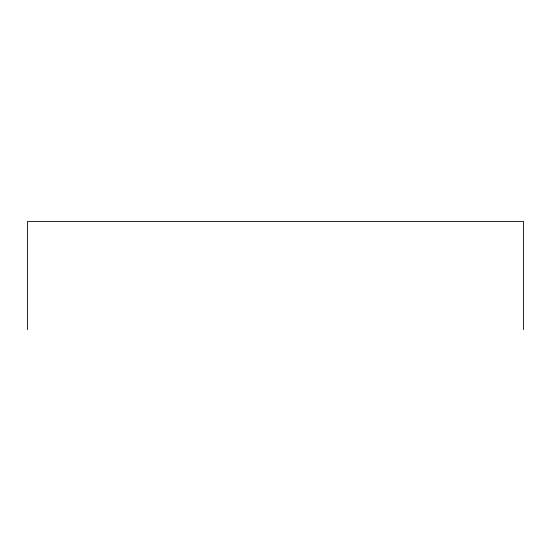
<?xml version="1.0" encoding="UTF-8"?>
<svg xmlns="http://www.w3.org/2000/svg" width="551" height="551" viewBox="0 0 551 551"><rect width="100%" height="100%" fill="white"/><g stroke="black" fill="none" stroke-linecap="round" stroke-linejoin="round"><path stroke-width="0.83" d="M523.45 329.594L523.45 221.406L27.55 221.406L27.55 329.594"/></g></svg>
